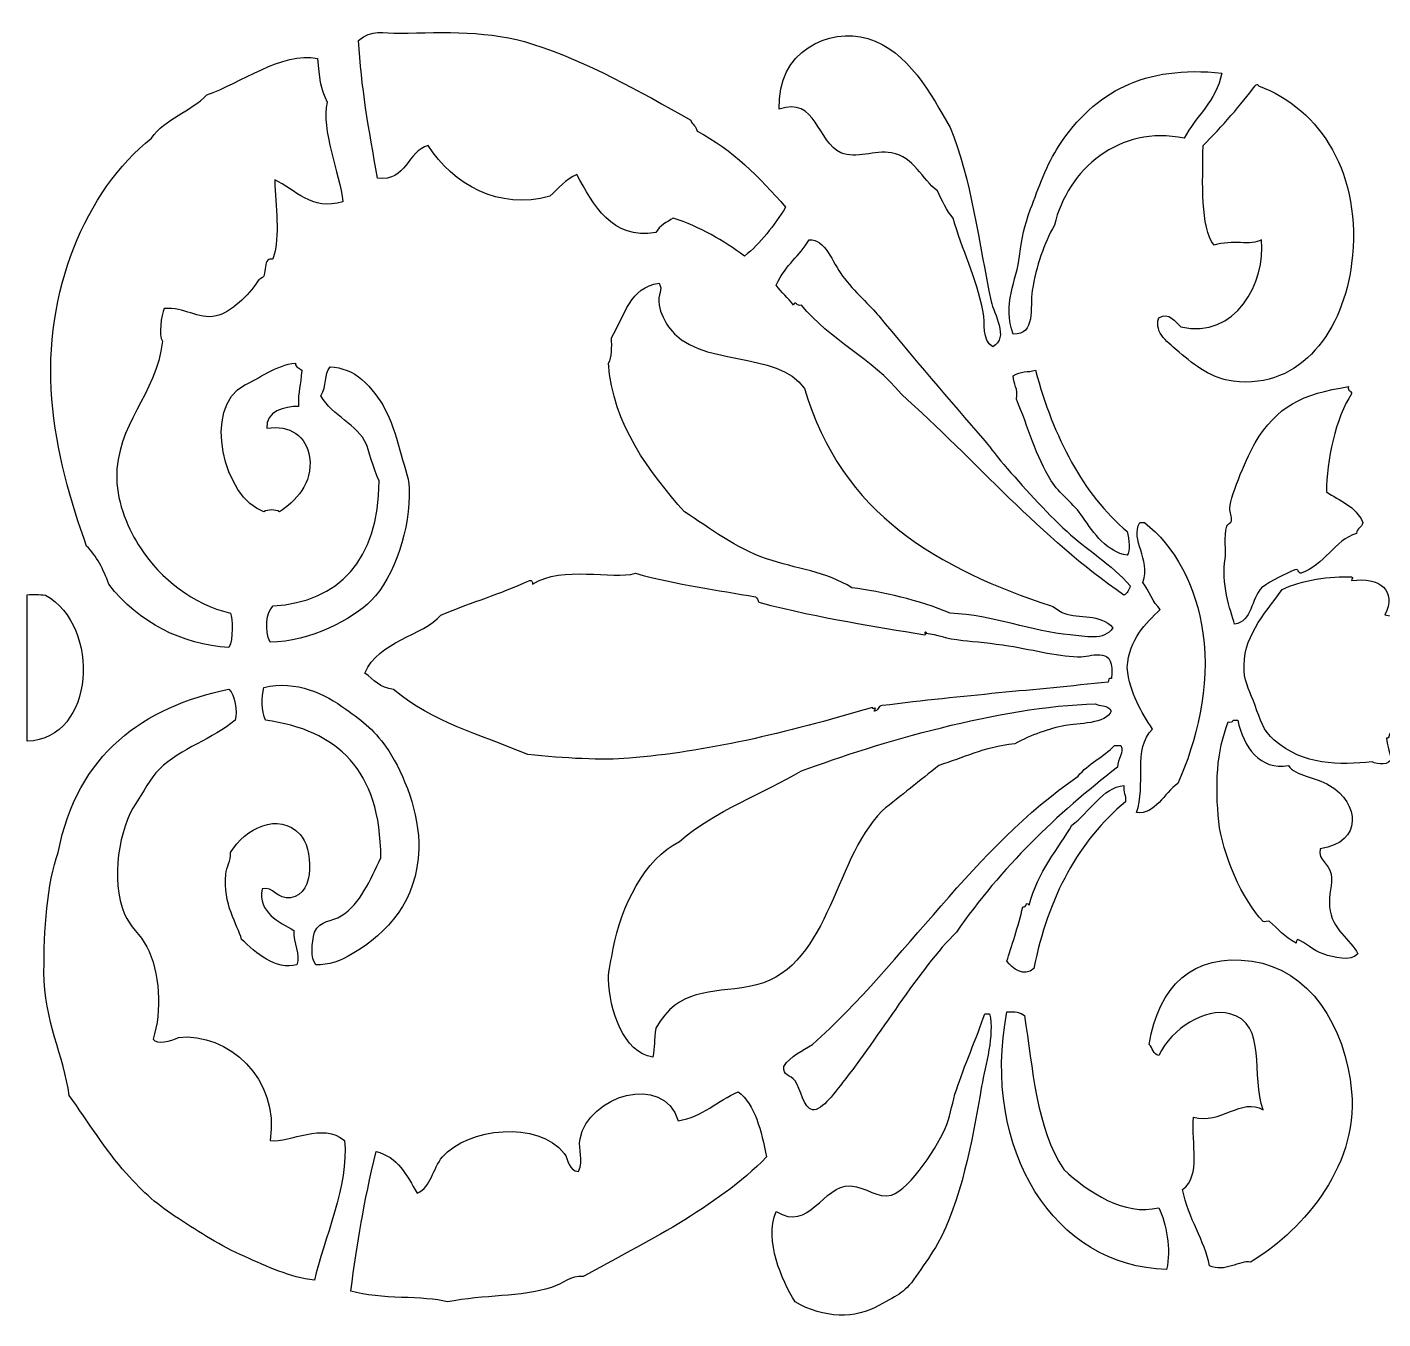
# Model space of a CAD drawing. Header units: centimetres. Extents: x -11.5 to 11.5, y -11.2 to 11.2.
# Drawn here: x -11.43 to -8.853, y 4.826 to 7.281 of the extents above; entities that cross this region are included whole.
import ezdxf

# ---------------------------------------------------------------- set-up
doc = ezdxf.new("R2010")
doc.units = ezdxf.units.CM
doc.header["$MEASUREMENT"] = 0
doc.layers.add('Layer 1', color=7, linetype='Continuous')

msp = doc.modelspace()

# ---------------------------------------------------------------- linework, layer by layer
at = {"layer": 'Layer 1'}
for points, knots in [([(-10.16892, 7.10379), (-10.26843, 7.16007), (-10.36365, 7.21394), (-10.46941, 7.24846), (-10.46941, 7.24846), (-10.54995, 7.27473), (-10.63634, 7.27039), (-10.72185, 7.26912), (-10.72185, 7.26912), (-10.75281, 7.26864), (-10.77548, 7.27706), (-10.79998, 7.25534), (-10.79998, 7.25534), (-10.79527, 7.16766), (-10.78112, 7.08796), (-10.76392, 6.99353), (-10.76392, 6.99353), (-10.70804, 6.98686), (-10.70836, 7.04465), (-10.66777, 7.05555), (-10.66777, 7.05555), (-10.62036, 6.98125), (-10.53365, 6.93228), (-10.43639, 6.95911), (-10.43639, 6.95911), (-10.42038, 6.97406), (-10.40649, 6.99142), (-10.3853, 7.00044), (-10.3853, 7.00044), (-10.35376, 6.94342), (-10.31923, 6.87595), (-10.23507, 6.89021), (-10.23507, 6.89021), (-10.22798, 6.90389), (-10.21411, 6.90982), (-10.20202, 6.91775), (-10.20202, 6.91775), (-10.15093, 6.90055), (-10.10672, 6.87544), (-10.06679, 6.84541), (-10.06679, 6.84541), (-10.03538, 6.87028), (-10.01083, 6.90298), (-9.98866, 6.93841), (-9.98866, 6.93841), (-10.03737, 6.99508), (-10.0897, 7.0476), (-10.15694, 7.08308), (-10.15694, 7.08308), (-10.1581, 7.09323), (-10.16677, 7.09479), (-10.16892, 7.10379)], [0, 0, 0, 0, 0.0714286, 0.0714286, 0.0714286, 0.0714286, 0.1428571, 0.1428571, 0.1428571, 0.1428571, 0.2142857, 0.2142857, 0.2142857, 0.2142857, 0.2857143, 0.2857143, 0.2857143, 0.2857143, 0.3571429, 0.3571429, 0.3571429, 0.3571429, 0.4285714, 0.4285714, 0.4285714, 0.4285714, 0.5, 0.5, 0.5, 0.5, 0.5714286, 0.5714286, 0.5714286, 0.5714286, 0.6428571, 0.6428571, 0.6428571, 0.6428571, 0.7142857, 0.7142857, 0.7142857, 0.7142857, 0.7857143, 0.7857143, 0.7857143, 0.7857143, 0.8571429, 0.8571429, 0.8571429, 0.8571429, 1, 1, 1, 1]), ([(-9.88346, 7.04179), (-9.85462, 7.02917), (-9.81951, 7.04758), (-9.78728, 7.04179), (-9.78728, 7.04179), (-9.74384, 7.03401), (-9.72965, 6.99141), (-9.70013, 6.96945), (-9.70013, 6.96945), (-9.69119, 6.95103), (-9.68288, 6.93185), (-9.6701, 6.91778), (-9.6701, 6.91778), (-9.65338, 6.85669), (-9.62618, 6.80769), (-9.613, 6.73868), (-9.613, 6.73868), (-9.60914, 6.71841), (-9.61583, 6.6856), (-9.59498, 6.67322), (-9.59498, 6.67322), (-9.56289, 6.69002), (-9.59305, 6.73635), (-9.59797, 6.75932), (-9.59797, 6.75932), (-9.62064, 6.86499), (-9.63663, 6.9975), (-9.6761, 7.08997), (-9.6761, 7.08997), (-9.71132, 7.15239), (-9.75592, 7.23607), (-9.83236, 7.25875), (-9.83236, 7.25875), (-9.90607, 7.2806), (-10.00516, 7.23576), (-10.00061, 7.12442), (-10.00061, 7.12442), (-9.93119, 7.15054), (-9.92759, 7.06111), (-9.88346, 7.04179)], [0, 0, 0, 0, 0.0909091, 0.0909091, 0.0909091, 0.0909091, 0.1818182, 0.1818182, 0.1818182, 0.1818182, 0.2727273, 0.2727273, 0.2727273, 0.2727273, 0.3636364, 0.3636364, 0.3636364, 0.3636364, 0.4545455, 0.4545455, 0.4545455, 0.4545455, 0.5454545, 0.5454545, 0.5454545, 0.5454545, 0.6363636, 0.6363636, 0.6363636, 0.6363636, 0.7272727, 0.7272727, 0.7272727, 0.7272727, 0.8181818, 0.8181818, 0.8181818, 0.8181818, 1, 1, 1, 1]), ([(-11.27477, 6.22203), (-11.21688, 6.14689), (-11.13645, 6.10863), (-11.04638, 6.10149), (-11.04638, 6.10149), (-11.0382, 6.11715), (-11.03932, 6.15687), (-11.04339, 6.16692), (-11.04339, 6.16692), (-11.11597, 6.18433), (-11.17473, 6.2315), (-11.21468, 6.29093), (-11.21468, 6.29093), (-11.23704, 6.32419), (-11.25889, 6.3761), (-11.25977, 6.42182), (-11.25977, 6.42182), (-11.2617, 6.52683), (-11.18447, 6.57983), (-11.17262, 6.6836), (-11.17262, 6.6836), (-11.18111, 6.69437), (-11.17458, 6.73403), (-11.16963, 6.74559), (-11.16963, 6.74559), (-11.13021, 6.75014), (-11.10676, 6.72368), (-11.07046, 6.73181), (-11.07046, 6.73181), (-11.04376, 6.73779), (-11.00781, 6.77182), (-10.99233, 6.79724), (-10.99233, 6.79724), (-10.98963, 6.80171), (-10.98236, 6.80401), (-10.98029, 6.80759), (-10.98029, 6.80759), (-10.97725, 6.81291), (-10.97833, 6.82894), (-10.97428, 6.83516), (-10.97428, 6.83516), (-10.96907, 6.84312), (-10.96401, 6.83648), (-10.96224, 6.84204), (-10.96224, 6.84204), (-10.94851, 6.88541), (-10.95806, 6.93925), (-10.95925, 6.99015), (-10.95925, 6.99015), (-10.92094, 6.97308), (-10.88943, 6.93027), (-10.83003, 6.94882), (-10.83003, 6.94882), (-10.83551, 7.00166), (-10.87228, 7.08603), (-10.86009, 7.13826), (-10.86009, 7.13826), (-10.87308, 7.16541), (-10.87507, 7.18401), (-10.87811, 7.22094), (-10.87811, 7.22094), (-10.94613, 7.23465), (-11.02466, 7.17345), (-11.08845, 7.15204), (-11.08845, 7.15204), (-11.11912, 7.11944), (-11.16798, 7.10772), (-11.19365, 7.06936), (-11.19365, 7.06936), (-11.31848, 6.97025), (-11.39931, 6.77832), (-11.38296, 6.57337), (-11.38296, 6.57337), (-11.37523, 6.47643), (-11.34663, 6.37689), (-11.31684, 6.29439), (-11.31684, 6.29439), (-11.29808, 6.27569), (-11.28496, 6.25053), (-11.27477, 6.22203)], [0, 0, 0, 0, 0.047619, 0.047619, 0.047619, 0.047619, 0.0952381, 0.0952381, 0.0952381, 0.0952381, 0.1428571, 0.1428571, 0.1428571, 0.1428571, 0.1904762, 0.1904762, 0.1904762, 0.1904762, 0.2380952, 0.2380952, 0.2380952, 0.2380952, 0.2857143, 0.2857143, 0.2857143, 0.2857143, 0.3333333, 0.3333333, 0.3333333, 0.3333333, 0.3809524, 0.3809524, 0.3809524, 0.3809524, 0.4285714, 0.4285714, 0.4285714, 0.4285714, 0.4761905, 0.4761905, 0.4761905, 0.4761905, 0.5238095, 0.5238095, 0.5238095, 0.5238095, 0.5714286, 0.5714286, 0.5714286, 0.5714286, 0.6190476, 0.6190476, 0.6190476, 0.6190476, 0.6666667, 0.6666667, 0.6666667, 0.6666667, 0.7142857, 0.7142857, 0.7142857, 0.7142857, 0.7619048, 0.7619048, 0.7619048, 0.7619048, 0.8095238, 0.8095238, 0.8095238, 0.8095238, 0.8571429, 0.8571429, 0.8571429, 0.8571429, 0.9047619, 0.9047619, 0.9047619, 0.9047619, 1, 1, 1, 1]), ([(-9.46875, 7.05558), (-9.49198, 7.02039), (-9.50865, 6.97409), (-9.52286, 6.93504), (-9.52286, 6.93504), (-9.53588, 6.89919), (-9.53926, 6.88477), (-9.54389, 6.84548), (-9.54389, 6.84548), (-9.5491, 6.80114), (-9.57728, 6.75187), (-9.5559, 6.69737), (-9.5559, 6.69737), (-9.5123, 6.6956), (-9.52492, 6.7478), (-9.51984, 6.78005), (-9.51984, 6.78005), (-9.51254, 6.82659), (-9.49719, 6.86959), (-9.47777, 6.90406), (-9.47777, 6.90406), (-9.45285, 7.00971), (-9.35368, 7.09575), (-9.23134, 7.0694), (-9.23134, 7.0694), (-9.20872, 7.11232), (-9.17125, 7.13827), (-9.15924, 7.19341), (-9.15924, 7.19341), (-9.30735, 7.20837), (-9.40078, 7.1585), (-9.46875, 7.05558)], [0, 0, 0, 0, 0.1111111, 0.1111111, 0.1111111, 0.1111111, 0.2222222, 0.2222222, 0.2222222, 0.2222222, 0.3333333, 0.3333333, 0.3333333, 0.3333333, 0.4444444, 0.4444444, 0.4444444, 0.4444444, 0.5555556, 0.5555556, 0.5555556, 0.5555556, 0.6666667, 0.6666667, 0.6666667, 0.6666667, 0.7777778, 0.7777778, 0.7777778, 0.7777778, 1, 1, 1, 1]), ([(-9.09013, 7.16924), (-9.09077, 7.17339), (-9.09346, 7.17136), (-9.09616, 7.16924), (-9.09616, 7.16924), (-9.12161, 7.1349), (-9.16027, 7.09), (-9.19533, 7.05557), (-9.19533, 7.05557), (-9.19562, 6.98355), (-9.20107, 6.90103), (-9.1743, 6.86613), (-9.1743, 6.86613), (-9.1394, 6.87769), (-9.10479, 6.86428), (-9.08416, 6.87645), (-9.08416, 6.87645), (-9.07609, 6.79657), (-9.13295, 6.68661), (-9.23743, 6.71111), (-9.23743, 6.71111), (-9.24799, 6.72071), (-9.2596, 6.74), (-9.2795, 6.72831), (-9.2795, 6.72831), (-9.28916, 6.69796), (-9.2596, 6.67997), (-9.24042, 6.66288), (-9.24042, 6.66288), (-9.21184, 6.63737), (-9.17668, 6.61256), (-9.13826, 6.60777), (-9.13826, 6.60777), (-9.00655, 6.59137), (-8.92842, 6.70762), (-8.91286, 6.83166), (-8.91286, 6.83166), (-8.89172, 7.00009), (-8.97189, 7.12535), (-9.09013, 7.16924)], [0, 0, 0, 0, 0.0909091, 0.0909091, 0.0909091, 0.0909091, 0.1818182, 0.1818182, 0.1818182, 0.1818182, 0.2727273, 0.2727273, 0.2727273, 0.2727273, 0.3636364, 0.3636364, 0.3636364, 0.3636364, 0.4545455, 0.4545455, 0.4545455, 0.4545455, 0.5454545, 0.5454545, 0.5454545, 0.5454545, 0.6363636, 0.6363636, 0.6363636, 0.6363636, 0.7272727, 0.7272727, 0.7272727, 0.7272727, 0.8181818, 0.8181818, 0.8181818, 0.8181818, 1, 1, 1, 1]), ([(-9.9736, 6.75247), (-9.97103, 6.76258), (-9.96603, 6.748), (-9.95857, 6.75247), (-9.95857, 6.75247), (-9.90452, 6.68585), (-9.823, 6.65068), (-9.76926, 6.58369), (-9.76926, 6.58369), (-9.62726, 6.45714), (-9.50357, 6.30956), (-9.34556, 6.20137), (-9.34556, 6.20137), (-9.33873, 6.20388), (-9.33659, 6.21174), (-9.33355, 6.21859), (-9.33355, 6.21859), (-9.36832, 6.2591), (-9.41941, 6.29016), (-9.45375, 6.32194), (-9.45375, 6.32194), (-9.49508, 6.36015), (-9.53855, 6.40849), (-9.57392, 6.44939), (-9.57392, 6.44939), (-9.58937, 6.46722), (-9.59596, 6.47797), (-9.60998, 6.49416), (-9.60998, 6.49416), (-9.67872, 6.57356), (-9.74674, 6.65275), (-9.8113, 6.73181), (-9.8113, 6.73181), (-9.82641, 6.7503), (-9.85858, 6.77822), (-9.88041, 6.80759), (-9.88041, 6.80759), (-9.89922, 6.83288), (-9.91404, 6.87937), (-9.94351, 6.87649), (-9.94351, 6.87649), (-9.96383, 6.84331), (-9.98574, 6.83283), (-10.00661, 6.79037), (-10.00661, 6.79037), (-9.99662, 6.7766), (-9.98397, 6.76586), (-9.9736, 6.75247)], [0, 0, 0, 0, 0.0769231, 0.0769231, 0.0769231, 0.0769231, 0.1538462, 0.1538462, 0.1538462, 0.1538462, 0.2307692, 0.2307692, 0.2307692, 0.2307692, 0.3076923, 0.3076923, 0.3076923, 0.3076923, 0.3846154, 0.3846154, 0.3846154, 0.3846154, 0.4615385, 0.4615385, 0.4615385, 0.4615385, 0.5384615, 0.5384615, 0.5384615, 0.5384615, 0.6153846, 0.6153846, 0.6153846, 0.6153846, 0.6923077, 0.6923077, 0.6923077, 0.6923077, 0.7692308, 0.7692308, 0.7692308, 0.7692308, 0.8461538, 0.8461538, 0.8461538, 0.8461538, 1, 1, 1, 1]), ([(-10.18096, 6.3598), (-10.13159, 6.32792), (-10.0846, 6.29048), (-10.0247, 6.27024), (-10.0247, 6.27024), (-9.96903, 6.25145), (-9.91059, 6.24574), (-9.86243, 6.21513), (-9.86243, 6.21513), (-9.80488, 6.20756), (-9.73524, 6.19224), (-9.67611, 6.16692), (-9.67611, 6.16692), (-9.59282, 6.16351), (-9.51977, 6.1312), (-9.44775, 6.12559), (-9.44775, 6.12559), (-9.42034, 6.12345), (-9.38287, 6.11276), (-9.3666, 6.13937), (-9.3666, 6.13937), (-9.39115, 6.16646), (-9.43026, 6.15649), (-9.45976, 6.16694), (-9.45976, 6.16694), (-9.46836, 6.16998), (-9.47571, 6.17805), (-9.48381, 6.18072), (-9.48381, 6.18072), (-9.69553, 6.25062), (-9.88288, 6.3536), (-9.95257, 6.59405), (-9.95257, 6.59405), (-10.00295, 6.66824), (-10.15577, 6.63191), (-10.21102, 6.71115), (-10.21102, 6.71115), (-10.21711, 6.71991), (-10.22668, 6.73782), (-10.22906, 6.75248), (-10.22906, 6.75248), (-10.23263, 6.77468), (-10.22038, 6.78068), (-10.22906, 6.79383), (-10.22906, 6.79383), (-10.28364, 6.78751), (-10.29491, 6.73155), (-10.3192, 6.69048), (-10.3192, 6.69048), (-10.31917, 6.67206), (-10.31798, 6.65235), (-10.32521, 6.64227), (-10.32521, 6.64227), (-10.31745, 6.52601), (-10.24583, 6.43254), (-10.18096, 6.3598)], [0, 0, 0, 0, 0.0666667, 0.0666667, 0.0666667, 0.0666667, 0.1333333, 0.1333333, 0.1333333, 0.1333333, 0.2, 0.2, 0.2, 0.2, 0.2666667, 0.2666667, 0.2666667, 0.2666667, 0.3333333, 0.3333333, 0.3333333, 0.3333333, 0.4, 0.4, 0.4, 0.4, 0.4666667, 0.4666667, 0.4666667, 0.4666667, 0.5333333, 0.5333333, 0.5333333, 0.5333333, 0.6, 0.6, 0.6, 0.6, 0.6666667, 0.6666667, 0.6666667, 0.6666667, 0.7333333, 0.7333333, 0.7333333, 0.7333333, 0.8, 0.8, 0.8, 0.8, 0.8666667, 0.8666667, 0.8666667, 0.8666667, 1, 1, 1, 1]), ([(-10.92017, 6.64225), (-10.95607, 6.63926), (-10.99124, 6.61103), (-11.01635, 6.6009), (-11.01635, 6.6009), (-11.09837, 6.55743), (-11.05593, 6.38505), (-10.98026, 6.35979), (-10.98026, 6.35979), (-10.97156, 6.36426), (-10.95896, 6.36426), (-10.95023, 6.35979), (-10.95023, 6.35979), (-10.92094, 6.37855), (-10.88628, 6.41387), (-10.89313, 6.46314), (-10.89313, 6.46314), (-10.89861, 6.50243), (-10.93097, 6.52595), (-10.97425, 6.51825), (-10.97425, 6.51825), (-10.97711, 6.54987), (-10.9407, 6.56069), (-10.91416, 6.55958), (-10.91416, 6.55958), (-10.91551, 6.59191), (-10.90958, 6.5972), (-10.90815, 6.62848), (-10.90815, 6.62848), (-10.91168, 6.63362), (-10.92065, 6.63254), (-10.92017, 6.64225)], [0, 0, 0, 0, 0.1111111, 0.1111111, 0.1111111, 0.1111111, 0.2222222, 0.2222222, 0.2222222, 0.2222222, 0.3333333, 0.3333333, 0.3333333, 0.3333333, 0.4444444, 0.4444444, 0.4444444, 0.4444444, 0.5555556, 0.5555556, 0.5555556, 0.5555556, 0.6666667, 0.6666667, 0.6666667, 0.6666667, 0.7777778, 0.7777778, 0.7777778, 0.7777778, 1, 1, 1, 1]), ([(-10.96224, 6.18071), (-10.97602, 6.16904), (-10.97909, 6.13449), (-10.96825, 6.11181), (-10.96825, 6.11181), (-10.89261, 6.11271), (-10.81109, 6.15518), (-10.77592, 6.19103), (-10.77592, 6.19103), (-10.73126, 6.23659), (-10.70136, 6.32769), (-10.70379, 6.40458), (-10.70379, 6.40458), (-10.70448, 6.42649), (-10.71535, 6.45213), (-10.72183, 6.47689), (-10.72183, 6.47689), (-10.73829, 6.53976), (-10.75633, 6.57706), (-10.79393, 6.61125), (-10.79393, 6.61125), (-10.80954, 6.62543), (-10.83264, 6.63411), (-10.85402, 6.63535), (-10.85402, 6.63535), (-10.86635, 6.62022), (-10.85952, 6.59868), (-10.87206, 6.58024), (-10.87206, 6.58024), (-10.84939, 6.5401), (-10.80242, 6.52732), (-10.78491, 6.48724), (-10.78491, 6.48724), (-10.78356, 6.48417), (-10.77102, 6.43803), (-10.76089, 6.41834), (-10.76089, 6.41834), (-10.76256, 6.26588), (-10.83826, 6.18862), (-10.96224, 6.18071)], [0, 0, 0, 0, 0.0909091, 0.0909091, 0.0909091, 0.0909091, 0.1818182, 0.1818182, 0.1818182, 0.1818182, 0.2727273, 0.2727273, 0.2727273, 0.2727273, 0.3636364, 0.3636364, 0.3636364, 0.3636364, 0.4545455, 0.4545455, 0.4545455, 0.4545455, 0.5454545, 0.5454545, 0.5454545, 0.5454545, 0.6363636, 0.6363636, 0.6363636, 0.6363636, 0.7272727, 0.7272727, 0.7272727, 0.7272727, 0.8181818, 0.8181818, 0.8181818, 0.8181818, 1, 1, 1, 1]), ([(-9.48378, 6.41836), (-9.4687, 6.39455), (-9.44041, 6.37457), (-9.42367, 6.34946), (-9.42367, 6.34946), (-9.40332, 6.31887), (-9.37718, 6.28273), (-9.33953, 6.27712), (-9.33953, 6.27712), (-9.33297, 6.28413), (-9.33548, 6.30789), (-9.33953, 6.32189), (-9.33953, 6.32189), (-9.42399, 6.39386), (-9.47865, 6.49995), (-9.51381, 6.62844), (-9.51381, 6.62844), (-9.52855, 6.62423), (-9.54135, 6.6278), (-9.55588, 6.61809), (-9.55588, 6.61809), (-9.55596, 6.60079), (-9.54596, 6.59502), (-9.54987, 6.57332), (-9.54987, 6.57332), (-9.52773, 6.5216), (-9.51251, 6.46371), (-9.48378, 6.41836)], [0, 0, 0, 0, 0.125, 0.125, 0.125, 0.125, 0.25, 0.25, 0.25, 0.25, 0.375, 0.375, 0.375, 0.375, 0.5, 0.5, 0.5, 0.5, 0.625, 0.625, 0.625, 0.625, 0.75, 0.75, 0.75, 0.75, 1, 1, 1, 1]), ([(-8.96091, 6.39769), (-8.9603, 6.45532), (-8.94355, 6.53924), (-8.91284, 6.58369), (-8.91284, 6.58369), (-8.91287, 6.59054), (-8.92104, 6.58806), (-8.91885, 6.59747), (-8.91885, 6.59747), (-9.00688, 6.58369), (-9.05511, 6.5599), (-9.09617, 6.49071), (-9.09617, 6.49071), (-9.10919, 6.46872), (-9.14253, 6.39321), (-9.14422, 6.3667), (-9.14422, 6.3667), (-9.1448, 6.35762), (-9.13993, 6.35098), (-9.14123, 6.3426), (-9.14123, 6.3426), (-9.14179, 6.33882), (-9.14914, 6.33585), (-9.15023, 6.33225), (-9.15023, 6.33225), (-9.15624, 6.31275), (-9.15065, 6.28378), (-9.15325, 6.27026), (-9.15325, 6.27026), (-9.16156, 6.22679), (-9.14338, 6.17067), (-9.13521, 6.14625), (-9.13521, 6.14625), (-9.10227, 6.15099), (-9.10335, 6.1947), (-9.08412, 6.21515), (-9.08412, 6.21515), (-9.06332, 6.23153), (-9.04044, 6.23931), (-9.02102, 6.2496), (-9.02102, 6.2496), (-9.01282, 6.25211), (-9.01496, 6.24275), (-9.00901, 6.24269), (-9.00901, 6.24269), (-8.96477, 6.25809), (-8.94456, 6.30611), (-8.90384, 6.31847), (-8.90384, 6.31847), (-8.90342, 6.32948), (-8.89273, 6.32868), (-8.8918, 6.33913), (-8.8918, 6.33913), (-8.90461, 6.37039), (-8.93596, 6.38036), (-8.96091, 6.39769)], [0, 0, 0, 0, 0.0666667, 0.0666667, 0.0666667, 0.0666667, 0.1333333, 0.1333333, 0.1333333, 0.1333333, 0.2, 0.2, 0.2, 0.2, 0.2666667, 0.2666667, 0.2666667, 0.2666667, 0.3333333, 0.3333333, 0.3333333, 0.3333333, 0.4, 0.4, 0.4, 0.4, 0.4666667, 0.4666667, 0.4666667, 0.4666667, 0.5333333, 0.5333333, 0.5333333, 0.5333333, 0.6, 0.6, 0.6, 0.6, 0.6666667, 0.6666667, 0.6666667, 0.6666667, 0.7333333, 0.7333333, 0.7333333, 0.7333333, 0.8, 0.8, 0.8, 0.8, 0.8666667, 0.8666667, 0.8666667, 0.8666667, 1, 1, 1, 1]), ([(-9.33955, 6.06358), (-9.33386, 6.01273), (-9.31238, 5.97992), (-9.29148, 5.94648), (-9.29148, 5.94648), (-9.32908, 5.91034), (-9.30299, 5.83864), (-9.32154, 5.78805), (-9.32154, 5.78805), (-9.28685, 5.78355), (-9.2686, 5.82549), (-9.24341, 5.84316), (-9.24341, 5.84316), (-9.20759, 5.92291), (-9.18105, 6.0266), (-9.19534, 6.12907), (-9.19534, 6.12907), (-9.20775, 6.21823), (-9.24982, 6.29602), (-9.30654, 6.33915), (-9.30654, 6.33915), (-9.30953, 6.33915), (-9.31255, 6.33915), (-9.31554, 6.33915), (-9.31554, 6.33915), (-9.33427, 6.30557), (-9.29374, 6.27049), (-9.30953, 6.22551), (-9.30953, 6.22551), (-9.29815, 6.20871), (-9.29045, 6.18765), (-9.27646, 6.17384), (-9.27646, 6.17384), (-9.30558, 6.14636), (-9.33469, 6.11885), (-9.33955, 6.06358)], [0, 0, 0, 0, 0.1, 0.1, 0.1, 0.1, 0.2, 0.2, 0.2, 0.2, 0.3, 0.3, 0.3, 0.3, 0.4, 0.4, 0.4, 0.4, 0.5, 0.5, 0.5, 0.5, 0.6, 0.6, 0.6, 0.6, 0.7, 0.7, 0.7, 0.7, 0.8, 0.8, 0.8, 0.8, 1, 1, 1, 1]), ([(-10.4694, 6.22203), (-10.46974, 6.22624), (-10.47033, 6.23018), (-10.47543, 6.22891), (-10.47543, 6.22891), (-10.5348, 6.20174), (-10.57804, 6.1906), (-10.64371, 6.16345), (-10.64371, 6.16345), (-10.67729, 6.12387), (-10.76296, 6.11416), (-10.78793, 6.05322), (-10.78793, 6.05322), (-10.77213, 6.04033), (-10.75906, 6.02433), (-10.73385, 6.02221), (-10.73385, 6.02221), (-10.6567, 5.95731), (-10.57372, 5.93908), (-10.47842, 5.8982), (-10.47842, 5.8982), (-10.40878, 5.89098), (-10.33647, 5.88717), (-10.28609, 5.89132), (-10.28609, 5.89132), (-10.13993, 5.90333), (-9.99267, 5.93781), (-9.82333, 5.98776), (-9.82333, 5.98776), (-9.82164, 5.98059), (-9.81428, 5.99287), (-9.82031, 5.98088), (-9.82031, 5.98088), (-9.81182, 5.98032), (-9.8133, 5.99123), (-9.80528, 5.9912), (-9.80528, 5.9912), (-9.64658, 6.01107), (-9.51625, 6.02067), (-9.37554, 6.03599), (-9.37554, 6.03599), (-9.3752, 6.04017), (-9.37464, 6.04414), (-9.36953, 6.04287), (-9.36953, 6.04287), (-9.36069, 6.10584), (-9.40498, 6.08491), (-9.42663, 6.08422), (-9.42663, 6.08422), (-9.46523, 6.08295), (-9.51482, 6.09716), (-9.56487, 6.10488), (-9.56487, 6.10488), (-9.59516, 6.10956), (-9.62959, 6.11306), (-9.65202, 6.11523), (-9.65202, 6.11523), (-9.68438, 6.11835), (-9.70126, 6.12671), (-9.72113, 6.12901), (-9.72113, 6.12901), (-9.72113, 6.13092), (-9.72356, 6.1329), (-9.72412, 6.12901), (-9.72412, 6.12901), (-9.72245, 6.12901), (-9.72073, 6.12623), (-9.72412, 6.12557), (-9.72412, 6.12557), (-9.82141, 6.14282), (-9.91322, 6.15512), (-10.03966, 6.18756), (-10.03966, 6.18756), (-10.04112, 6.19163), (-10.04286, 6.19537), (-10.04567, 6.19791), (-10.04567, 6.19791), (-10.11724, 6.21095), (-10.19378, 6.22035), (-10.27406, 6.24268), (-10.27406, 6.24268), (-10.31825, 6.22971), (-10.41202, 6.25892), (-10.4694, 6.22203)], [0, 0, 0, 0, 0.0454545, 0.0454545, 0.0454545, 0.0454545, 0.0909091, 0.0909091, 0.0909091, 0.0909091, 0.1363636, 0.1363636, 0.1363636, 0.1363636, 0.1818182, 0.1818182, 0.1818182, 0.1818182, 0.2272727, 0.2272727, 0.2272727, 0.2272727, 0.2727273, 0.2727273, 0.2727273, 0.2727273, 0.3181818, 0.3181818, 0.3181818, 0.3181818, 0.3636364, 0.3636364, 0.3636364, 0.3636364, 0.4090909, 0.4090909, 0.4090909, 0.4090909, 0.4545455, 0.4545455, 0.4545455, 0.4545455, 0.5, 0.5, 0.5, 0.5, 0.5454545, 0.5454545, 0.5454545, 0.5454545, 0.5909091, 0.5909091, 0.5909091, 0.5909091, 0.6363636, 0.6363636, 0.6363636, 0.6363636, 0.6818182, 0.6818182, 0.6818182, 0.6818182, 0.7272727, 0.7272727, 0.7272727, 0.7272727, 0.7727273, 0.7727273, 0.7727273, 0.7727273, 0.8181818, 0.8181818, 0.8181818, 0.8181818, 0.8636364, 0.8636364, 0.8636364, 0.8636364, 0.9090909, 0.9090909, 0.9090909, 0.9090909, 1, 1, 1, 1]), ([(-8.91283, 6.22891), (-8.91315, 6.23277), (-8.90846, 6.23428), (-8.91283, 6.23579), (-8.91283, 6.23579), (-8.95223, 6.23817), (-9.0094, 6.23021), (-9.04507, 6.21169), (-9.04507, 6.21169), (-9.08052, 6.16306), (-9.12087, 6.12033), (-9.1172, 6.0567), (-9.1172, 6.0567), (-9.11588, 6.03368), (-9.1049, 6.01595), (-9.09619, 5.99124), (-9.09619, 5.99124), (-9.08672, 5.96449), (-9.08124, 5.94406), (-9.0601, 5.92581), (-9.0601, 5.92581), (-9.00377, 5.87707), (-8.9368, 5.87845), (-8.87378, 5.88448), (-8.87378, 5.88448), (-8.86502, 5.87871), (-8.83883, 5.87742), (-8.83774, 5.89136), (-8.83774, 5.89136), (-8.83882, 5.89734), (-8.84512, 5.91393), (-8.84674, 5.92925), (-8.84674, 5.92925), (-8.83983, 5.92819), (-8.84341, 5.9392), (-8.83774, 5.9396), (-8.83774, 5.9396), (-8.79911, 5.94468), (-8.77403, 5.96532), (-8.74458, 5.98093), (-8.74458, 5.98093), (-8.7372, 6.01723), (-8.70923, 6.02998), (-8.67846, 6.03948), (-8.67846, 6.03948), (-8.66727, 6.05379), (-8.67769, 6.06927), (-8.68148, 6.07393), (-8.68148, 6.07393), (-8.68214, 6.07123), (-8.68399, 6.06993), (-8.68749, 6.07049), (-8.68749, 6.07049), (-8.73906, 6.10438), (-8.77724, 6.15365), (-8.84976, 6.16349), (-8.84976, 6.16349), (-8.82602, 6.20928), (-8.86, 6.23675), (-8.91283, 6.22891)], [0, 0, 0, 0, 0.0625, 0.0625, 0.0625, 0.0625, 0.125, 0.125, 0.125, 0.125, 0.1875, 0.1875, 0.1875, 0.1875, 0.25, 0.25, 0.25, 0.25, 0.3125, 0.3125, 0.3125, 0.3125, 0.375, 0.375, 0.375, 0.375, 0.4375, 0.4375, 0.4375, 0.4375, 0.5, 0.5, 0.5, 0.5, 0.5625, 0.5625, 0.5625, 0.5625, 0.625, 0.625, 0.625, 0.625, 0.6875, 0.6875, 0.6875, 0.6875, 0.75, 0.75, 0.75, 0.75, 0.8125, 0.8125, 0.8125, 0.8125, 0.875, 0.875, 0.875, 0.875, 1, 1, 1, 1]), ([(-11.39494, 6.20137), (-11.40693, 6.20267), (-11.41859, 6.20261), (-11.43, 6.2019), (-11.43, 6.2019), (-11.43, 6.2019), (-11.43, 5.92348), (-11.43, 5.92348), (-11.43, 5.92348), (-11.2998, 5.92856), (-11.28961, 6.14221), (-11.39494, 6.20137)], [0, 0, 0, 0, 0.25, 0.25, 0.25, 0.25, 0.5, 0.5, 0.5, 0.5, 1, 1, 1, 1]), ([(-10.83302, 5.59172), (-10.85048, 5.58069), (-10.87295, 5.58399), (-10.88411, 5.56071), (-10.88411, 5.56071), (-10.88903, 5.53936), (-10.89194, 5.51195), (-10.88109, 5.49872), (-10.88109, 5.49872), (-10.85826, 5.4975), (-10.83193, 5.50724), (-10.81198, 5.51936), (-10.81198, 5.51936), (-10.74403, 5.56074), (-10.68908, 5.61882), (-10.68577, 5.71915), (-10.68577, 5.71915), (-10.68357, 5.78651), (-10.71485, 5.86247), (-10.74287, 5.90515), (-10.74287, 5.90515), (-10.76777, 5.94309), (-10.79137, 5.96116), (-10.82399, 5.98437), (-10.82399, 5.98437), (-10.86471, 6.01332), (-10.91741, 6.04059), (-10.98023, 6.0257), (-10.98023, 6.0257), (-10.98396, 6.00723), (-10.9851, 5.98183), (-10.97724, 5.96368), (-10.97724, 5.96368), (-10.84069, 5.94482), (-10.75782, 5.86944), (-10.75787, 5.7019), (-10.75787, 5.7019), (-10.77809, 5.65982), (-10.79643, 5.61487), (-10.83302, 5.59172)], [0, 0, 0, 0, 0.0909091, 0.0909091, 0.0909091, 0.0909091, 0.1818182, 0.1818182, 0.1818182, 0.1818182, 0.2727273, 0.2727273, 0.2727273, 0.2727273, 0.3636364, 0.3636364, 0.3636364, 0.3636364, 0.4545455, 0.4545455, 0.4545455, 0.4545455, 0.5454545, 0.5454545, 0.5454545, 0.5454545, 0.6363636, 0.6363636, 0.6363636, 0.6363636, 0.7272727, 0.7272727, 0.7272727, 0.7272727, 0.8181818, 0.8181818, 0.8181818, 0.8181818, 1, 1, 1, 1]), ([(-10.88411, 4.89938), (-10.86757, 4.97386), (-10.81728, 5.0817), (-10.82701, 5.1646), (-10.82701, 5.1646), (-10.86784, 5.2008), (-10.92914, 5.16029), (-10.96824, 5.1646), (-10.96824, 5.1646), (-10.94927, 5.28305), (-11.04873, 5.37047), (-11.14255, 5.36092), (-11.14255, 5.36092), (-11.15618, 5.35243), (-11.1842, 5.34764), (-11.1906, 5.35748), (-11.1906, 5.35748), (-11.17327, 5.41063), (-11.17756, 5.48535), (-11.20264, 5.53314), (-11.20264, 5.53314), (-11.21463, 5.55603), (-11.23458, 5.57129), (-11.24471, 5.59516), (-11.24471, 5.59516), (-11.27225, 5.65998), (-11.25453, 5.76), (-11.22368, 5.80527), (-11.22368, 5.80527), (-11.2087, 5.82723), (-11.19709, 5.8529), (-11.17859, 5.8707), (-11.17859, 5.8707), (-11.13747, 5.91033), (-11.07723, 5.92788), (-11.03437, 5.9637), (-11.03437, 5.9637), (-11.02987, 5.97928), (-11.03527, 6.01315), (-11.04638, 6.02225), (-11.04638, 6.02225), (-11.20746, 5.99029), (-11.33568, 5.89903), (-11.37092, 5.71226), (-11.37092, 5.71226), (-11.39246, 5.65432), (-11.39796, 5.56335), (-11.39796, 5.48493), (-11.39796, 5.48493), (-11.39796, 5.39283), (-11.36002, 5.3252), (-11.34989, 5.25072), (-11.34989, 5.25072), (-11.31253, 5.19844), (-11.2825, 5.14856), (-11.2417, 5.10261), (-11.2417, 5.10261), (-11.20865, 5.06538), (-11.18145, 5.04157), (-11.14253, 5.01651), (-11.14253, 5.01651), (-11.10178, 4.99024), (-11.06257, 4.96415), (-11.01632, 4.94417), (-11.01632, 4.94417), (-10.97317, 4.92552), (-10.93121, 4.90465), (-10.88411, 4.89938)], [0, 0, 0, 0, 0.0555556, 0.0555556, 0.0555556, 0.0555556, 0.1111111, 0.1111111, 0.1111111, 0.1111111, 0.1666667, 0.1666667, 0.1666667, 0.1666667, 0.2222222, 0.2222222, 0.2222222, 0.2222222, 0.2777778, 0.2777778, 0.2777778, 0.2777778, 0.3333333, 0.3333333, 0.3333333, 0.3333333, 0.3888889, 0.3888889, 0.3888889, 0.3888889, 0.4444444, 0.4444444, 0.4444444, 0.4444444, 0.5, 0.5, 0.5, 0.5, 0.5555556, 0.5555556, 0.5555556, 0.5555556, 0.6111111, 0.6111111, 0.6111111, 0.6111111, 0.6666667, 0.6666667, 0.6666667, 0.6666667, 0.7222222, 0.7222222, 0.7222222, 0.7222222, 0.7777778, 0.7777778, 0.7777778, 0.7777778, 0.8333333, 0.8333333, 0.8333333, 0.8333333, 0.8888889, 0.8888889, 0.8888889, 0.8888889, 1, 1, 1, 1]), ([(-10.24104, 5.32306), (-10.23633, 5.34343), (-10.23937, 5.35481), (-10.23503, 5.37817), (-10.23503, 5.37817), (-10.19259, 5.45516), (-10.13213, 5.44418), (-10.05773, 5.45739), (-10.05773, 5.45739), (-9.90488, 5.48456), (-9.90107, 5.69348), (-9.80532, 5.79148), (-9.80532, 5.79148), (-9.76899, 5.8199), (-9.73349, 5.84924), (-9.69713, 5.8776), (-9.69713, 5.8776), (-9.65117, 5.89197), (-9.61487, 5.91149), (-9.55288, 5.91893), (-9.55288, 5.91893), (-9.52169, 5.93565), (-9.48919, 5.9474), (-9.45673, 5.95338), (-9.45673, 5.95338), (-9.43525, 5.95732), (-9.37828, 5.95661), (-9.3696, 5.98095), (-9.3696, 5.98095), (-9.37539, 5.9937), (-9.39442, 5.98995), (-9.39963, 5.99473), (-9.39963, 5.99473), (-9.58402, 5.98939), (-9.81016, 5.92149), (-9.95856, 5.86728), (-9.95856, 5.86728), (-10.02759, 5.82545), (-10.12549, 5.79108), (-10.18996, 5.73295), (-10.18996, 5.73295), (-10.25587, 5.70131), (-10.30238, 5.60772), (-10.31617, 5.52972), (-10.31617, 5.52972), (-10.31956, 5.51041), (-10.32567, 5.4877), (-10.32517, 5.47117), (-10.32517, 5.47117), (-10.32349, 5.41355), (-10.297, 5.33171), (-10.24104, 5.32306)], [0, 0, 0, 0, 0.0714286, 0.0714286, 0.0714286, 0.0714286, 0.1428571, 0.1428571, 0.1428571, 0.1428571, 0.2142857, 0.2142857, 0.2142857, 0.2142857, 0.2857143, 0.2857143, 0.2857143, 0.2857143, 0.3571429, 0.3571429, 0.3571429, 0.3571429, 0.4285714, 0.4285714, 0.4285714, 0.4285714, 0.5, 0.5, 0.5, 0.5, 0.5714286, 0.5714286, 0.5714286, 0.5714286, 0.6428571, 0.6428571, 0.6428571, 0.6428571, 0.7142857, 0.7142857, 0.7142857, 0.7142857, 0.7857143, 0.7857143, 0.7857143, 0.7857143, 0.8571429, 0.8571429, 0.8571429, 0.8571429, 1, 1, 1, 1]), ([(-8.9549, 5.60892), (-8.95699, 5.63138), (-8.94858, 5.65202), (-8.95191, 5.67091), (-8.95191, 5.67091), (-8.95575, 5.69271), (-8.97689, 5.69581), (-8.97292, 5.71914), (-8.97292, 5.71914), (-8.88963, 5.73187), (-8.8986, 5.80582), (-8.9549, 5.83968), (-8.9549, 5.83968), (-8.98234, 5.85619), (-9.01927, 5.85701), (-9.03303, 5.87757), (-9.03303, 5.87757), (-9.08703, 5.86778), (-9.11846, 5.9125), (-9.12918, 5.96367), (-9.12918, 5.96367), (-9.1322, 5.96367), (-9.13521, 5.96367), (-9.1382, 5.96367), (-9.1382, 5.96367), (-9.1387, 5.95967), (-9.14294, 5.95994), (-9.1472, 5.96026), (-9.1472, 5.96026), (-9.16993, 5.9057), (-9.1722, 5.83715), (-9.16524, 5.77079), (-9.16524, 5.77079), (-9.159, 5.71126), (-9.12008, 5.62037), (-9.0811, 5.58135), (-9.0811, 5.58135), (-9.0788, 5.57905), (-9.07157, 5.58347), (-9.06909, 5.58135), (-9.06909, 5.58135), (-9.05321, 5.56788), (-9.04065, 5.5509), (-9.018, 5.54002), (-9.018, 5.54002), (-9.01842, 5.54021), (-9.01736, 5.5478), (-9.01498, 5.5469), (-9.01498, 5.5469), (-9.00196, 5.54195), (-8.98498, 5.52536), (-8.96693, 5.51933), (-8.96693, 5.51933), (-8.94624, 5.51245), (-8.91592, 5.50438), (-8.90081, 5.51933), (-8.90081, 5.51933), (-8.91461, 5.54677), (-8.95091, 5.56595), (-8.9549, 5.60892)], [0, 0, 0, 0, 0.0625, 0.0625, 0.0625, 0.0625, 0.125, 0.125, 0.125, 0.125, 0.1875, 0.1875, 0.1875, 0.1875, 0.25, 0.25, 0.25, 0.25, 0.3125, 0.3125, 0.3125, 0.3125, 0.375, 0.375, 0.375, 0.375, 0.4375, 0.4375, 0.4375, 0.4375, 0.5, 0.5, 0.5, 0.5, 0.5625, 0.5625, 0.5625, 0.5625, 0.625, 0.625, 0.625, 0.625, 0.6875, 0.6875, 0.6875, 0.6875, 0.75, 0.75, 0.75, 0.75, 0.8125, 0.8125, 0.8125, 0.8125, 0.875, 0.875, 0.875, 0.875, 1, 1, 1, 1]), ([(-9.36358, 5.91546), (-9.38414, 5.89308), (-9.41422, 5.88165), (-9.43269, 5.85691), (-9.43269, 5.85691), (-9.63094, 5.72131), (-9.76014, 5.50663), (-9.93754, 5.34714), (-9.93754, 5.34714), (-9.95693, 5.33494), (-9.97926, 5.32608), (-9.99165, 5.30581), (-9.99165, 5.30581), (-9.99467, 5.28758), (-9.97884, 5.29023), (-9.97062, 5.27827), (-9.97062, 5.27827), (-9.95996, 5.26274), (-9.95416, 5.2262), (-9.93755, 5.22316), (-9.93755, 5.22316), (-9.91977, 5.21988), (-9.89051, 5.26227), (-9.88045, 5.27481), (-9.88045, 5.27481), (-9.81237, 5.35995), (-9.73432, 5.49161), (-9.6641, 5.56069), (-9.6641, 5.56069), (-9.57837, 5.68407), (-9.47344, 5.78535), (-9.35758, 5.87414), (-9.35758, 5.87414), (-9.35792, 5.88972), (-9.34438, 5.90295), (-9.35157, 5.91547), (-9.35157, 5.91547), (-9.35556, 5.91546), (-9.35958, 5.91546), (-9.36358, 5.91546)], [0, 0, 0, 0, 0.0909091, 0.0909091, 0.0909091, 0.0909091, 0.1818182, 0.1818182, 0.1818182, 0.1818182, 0.2727273, 0.2727273, 0.2727273, 0.2727273, 0.3636364, 0.3636364, 0.3636364, 0.3636364, 0.4545455, 0.4545455, 0.4545455, 0.4545455, 0.5454545, 0.5454545, 0.5454545, 0.5454545, 0.6363636, 0.6363636, 0.6363636, 0.6363636, 0.7272727, 0.7272727, 0.7272727, 0.7272727, 0.8181818, 0.8181818, 0.8181818, 0.8181818, 1, 1, 1, 1]), ([(-9.4447, 5.76394), (-9.46793, 5.7228), (-9.51042, 5.67393), (-9.52582, 5.61239), (-9.52582, 5.61239), (-9.53373, 5.62133), (-9.5282, 5.60683), (-9.53786, 5.60892), (-9.53786, 5.60892), (-9.54572, 5.57249), (-9.5604, 5.53171), (-9.56792, 5.5056), (-9.56792, 5.5056), (-9.55845, 5.49205), (-9.53543, 5.47414), (-9.51683, 5.49182), (-9.51683, 5.49182), (-9.48968, 5.62771), (-9.43142, 5.73497), (-9.34255, 5.80871), (-9.34255, 5.80871), (-9.34094, 5.82202), (-9.34792, 5.82551), (-9.34557, 5.83969), (-9.34557, 5.83969), (-9.38591, 5.83611), (-9.41173, 5.78732), (-9.4447, 5.76394)], [0, 0, 0, 0, 0.125, 0.125, 0.125, 0.125, 0.25, 0.25, 0.25, 0.25, 0.375, 0.375, 0.375, 0.375, 0.5, 0.5, 0.5, 0.5, 0.625, 0.625, 0.625, 0.625, 0.75, 0.75, 0.75, 0.75, 1, 1, 1, 1]), ([(-10.9292, 5.62614), (-10.8803, 5.63408), (-10.88792, 5.722), (-10.91116, 5.74668), (-10.91116, 5.74668), (-10.95246, 5.7906), (-11.01551, 5.75779), (-11.0434, 5.71226), (-11.0434, 5.71226), (-11.04276, 5.69601), (-11.05097, 5.68509), (-11.0524, 5.67091), (-11.0524, 5.67091), (-11.05819, 5.61421), (-11.03012, 5.57489), (-11.02237, 5.54693), (-11.02237, 5.54693), (-10.99509, 5.52187), (-10.95786, 5.48753), (-10.91717, 5.49872), (-10.91717, 5.49872), (-10.90989, 5.51817), (-10.92482, 5.53989), (-10.92318, 5.56415), (-10.92318, 5.56415), (-10.95041, 5.58005), (-10.99221, 5.59751), (-10.98329, 5.64337), (-10.98329, 5.64337), (-10.96261, 5.64834), (-10.95364, 5.62217), (-10.9292, 5.62614)], [0, 0, 0, 0, 0.1111111, 0.1111111, 0.1111111, 0.1111111, 0.2222222, 0.2222222, 0.2222222, 0.2222222, 0.3333333, 0.3333333, 0.3333333, 0.3333333, 0.4444444, 0.4444444, 0.4444444, 0.4444444, 0.5555556, 0.5555556, 0.5555556, 0.5555556, 0.6666667, 0.6666667, 0.6666667, 0.6666667, 0.7777778, 0.7777778, 0.7777778, 0.7777778, 1, 1, 1, 1]), ([(-8.91283, 5.2576), (-8.92468, 5.38492), (-8.99477, 5.49035), (-9.10214, 5.50559), (-9.10214, 5.50559), (-9.21567, 5.52173), (-9.27999, 5.45796), (-9.29746, 5.34716), (-9.29746, 5.34716), (-9.29077, 5.34107), (-9.29024, 5.32787), (-9.27944, 5.3265), (-9.27944, 5.3265), (-9.2546, 5.3782), (-9.19152, 5.4176), (-9.14421, 5.40574), (-9.14421, 5.40574), (-9.07137, 5.38743), (-9.10484, 5.28668), (-9.08111, 5.22318), (-9.08111, 5.22318), (-9.12204, 5.24768), (-9.16205, 5.19416), (-9.21332, 5.2094), (-9.21332, 5.2094), (-9.21816, 5.15791), (-9.19774, 5.09915), (-9.23435, 5.07163), (-9.23435, 5.07163), (-9.22342, 5.01583), (-9.1918, 4.97522), (-9.18326, 4.92696), (-9.18326, 4.92696), (-9.15463, 4.91273), (-9.125, 4.9381), (-9.1051, 4.93387), (-9.1051, 4.93387), (-9.01761, 4.98445), (-8.899, 5.10906), (-8.91283, 5.2576)], [0, 0, 0, 0, 0.0909091, 0.0909091, 0.0909091, 0.0909091, 0.1818182, 0.1818182, 0.1818182, 0.1818182, 0.2727273, 0.2727273, 0.2727273, 0.2727273, 0.3636364, 0.3636364, 0.3636364, 0.3636364, 0.4545455, 0.4545455, 0.4545455, 0.4545455, 0.5454545, 0.5454545, 0.5454545, 0.5454545, 0.6363636, 0.6363636, 0.6363636, 0.6363636, 0.7272727, 0.7272727, 0.7272727, 0.7272727, 0.8181818, 0.8181818, 0.8181818, 0.8181818, 1, 1, 1, 1]), ([(-9.81133, 4.85115), (-9.7714, 4.87406), (-9.76286, 4.87343), (-9.73621, 4.91314), (-9.73621, 4.91314), (-9.72446, 4.93063), (-9.70933, 4.95145), (-9.70012, 4.96825), (-9.70012, 4.96825), (-9.65485, 5.05093), (-9.63522, 5.15774), (-9.61598, 5.26792), (-9.61598, 5.26792), (-9.60865, 5.31007), (-9.59135, 5.36396), (-9.60098, 5.40572), (-9.60098, 5.40572), (-9.604, 5.40572), (-9.60701, 5.40572), (-9.61, 5.40572), (-9.61, 5.40572), (-9.62537, 5.36087), (-9.64977, 5.30399), (-9.66408, 5.26105), (-9.66408, 5.26105), (-9.67149, 5.2388), (-9.67461, 5.21541), (-9.6821, 5.19562), (-9.6821, 5.19562), (-9.6966, 5.15728), (-9.75211, 5.07156), (-9.78727, 5.06129), (-9.78727, 5.06129), (-9.81391, 5.05351), (-9.83407, 5.07679), (-9.8654, 5.07849), (-9.8654, 5.07849), (-9.91861, 5.0814), (-9.94306, 4.98903), (-10.00663, 5.03028), (-10.00663, 5.03028), (-10.02904, 4.9721), (-9.99615, 4.9018), (-9.97057, 4.85806), (-9.97057, 4.85806), (-9.91582, 4.82636), (-9.85531, 4.82593), (-9.81133, 4.85115)], [0, 0, 0, 0, 0.0769231, 0.0769231, 0.0769231, 0.0769231, 0.1538462, 0.1538462, 0.1538462, 0.1538462, 0.2307692, 0.2307692, 0.2307692, 0.2307692, 0.3076923, 0.3076923, 0.3076923, 0.3076923, 0.3846154, 0.3846154, 0.3846154, 0.3846154, 0.4615385, 0.4615385, 0.4615385, 0.4615385, 0.5384615, 0.5384615, 0.5384615, 0.5384615, 0.6153846, 0.6153846, 0.6153846, 0.6153846, 0.6923077, 0.6923077, 0.6923077, 0.6923077, 0.7692308, 0.7692308, 0.7692308, 0.7692308, 0.8461538, 0.8461538, 0.8461538, 0.8461538, 1, 1, 1, 1]), ([(-9.26441, 4.92005), (-9.25578, 4.95812), (-9.26489, 5.00744), (-9.27944, 5.03715), (-9.27944, 5.03715), (-9.34508, 5.02083), (-9.41268, 5.0666), (-9.45973, 5.10949), (-9.45973, 5.10949), (-9.51291, 5.18834), (-9.51841, 5.30285), (-9.53485, 5.40225), (-9.53485, 5.40225), (-9.54189, 5.4091), (-9.55398, 5.41019), (-9.56792, 5.40913), (-9.56792, 5.40913), (-9.61832, 5.14793), (-9.47663, 4.92404), (-9.26441, 4.92005)], [0, 0, 0, 0, 0.1666667, 0.1666667, 0.1666667, 0.1666667, 0.3333333, 0.3333333, 0.3333333, 0.3333333, 0.5, 0.5, 0.5, 0.5, 0.6666667, 0.6666667, 0.6666667, 0.6666667, 1, 1, 1, 1]), ([(-10.43337, 4.88562), (-10.41257, 4.89226), (-10.39673, 4.90943), (-10.37328, 4.90628), (-10.37328, 4.90628), (-10.258, 4.96999), (-10.12052, 5.0363), (-10.02469, 5.13358), (-10.02469, 5.13358), (-10.03509, 5.18369), (-10.04617, 5.23293), (-10.07877, 5.25759), (-10.07877, 5.25759), (-10.11793, 5.2405), (-10.14542, 5.20999), (-10.19294, 5.20248), (-10.19294, 5.20248), (-10.2204, 5.29434), (-10.36383, 5.24997), (-10.37926, 5.16803), (-10.37926, 5.16803), (-10.38336, 5.14618), (-10.37124, 5.12879), (-10.38225, 5.10604), (-10.38225, 5.10604), (-10.40135, 5.10681), (-10.40098, 5.12967), (-10.40929, 5.14049), (-10.40929, 5.14049), (-10.45813, 5.20396), (-10.59347, 5.18896), (-10.64067, 5.13358), (-10.64067, 5.13358), (-10.66017, 5.11072), (-10.66088, 5.07759), (-10.68877, 5.06468), (-10.68877, 5.06468), (-10.7084, 5.09844), (-10.72602, 5.1345), (-10.7669, 5.1439), (-10.7669, 5.1439), (-10.7909, 5.0428), (-10.8018, 4.97462), (-10.81497, 4.87871), (-10.81497, 4.87871), (-10.7593, 4.86191), (-10.67426, 4.87069), (-10.63167, 4.85805), (-10.63167, 4.85805), (-10.56034, 4.87224), (-10.4925, 4.86668), (-10.43337, 4.88562)], [0, 0, 0, 0, 0.0714286, 0.0714286, 0.0714286, 0.0714286, 0.1428571, 0.1428571, 0.1428571, 0.1428571, 0.2142857, 0.2142857, 0.2142857, 0.2142857, 0.2857143, 0.2857143, 0.2857143, 0.2857143, 0.3571429, 0.3571429, 0.3571429, 0.3571429, 0.4285714, 0.4285714, 0.4285714, 0.4285714, 0.5, 0.5, 0.5, 0.5, 0.5714286, 0.5714286, 0.5714286, 0.5714286, 0.6428571, 0.6428571, 0.6428571, 0.6428571, 0.7142857, 0.7142857, 0.7142857, 0.7142857, 0.7857143, 0.7857143, 0.7857143, 0.7857143, 0.8571429, 0.8571429, 0.8571429, 0.8571429, 1, 1, 1, 1])]:
    msp.add_open_spline(points, degree=3, knots=knots, dxfattribs=at)

doc.saveas('drawing.dxf')
